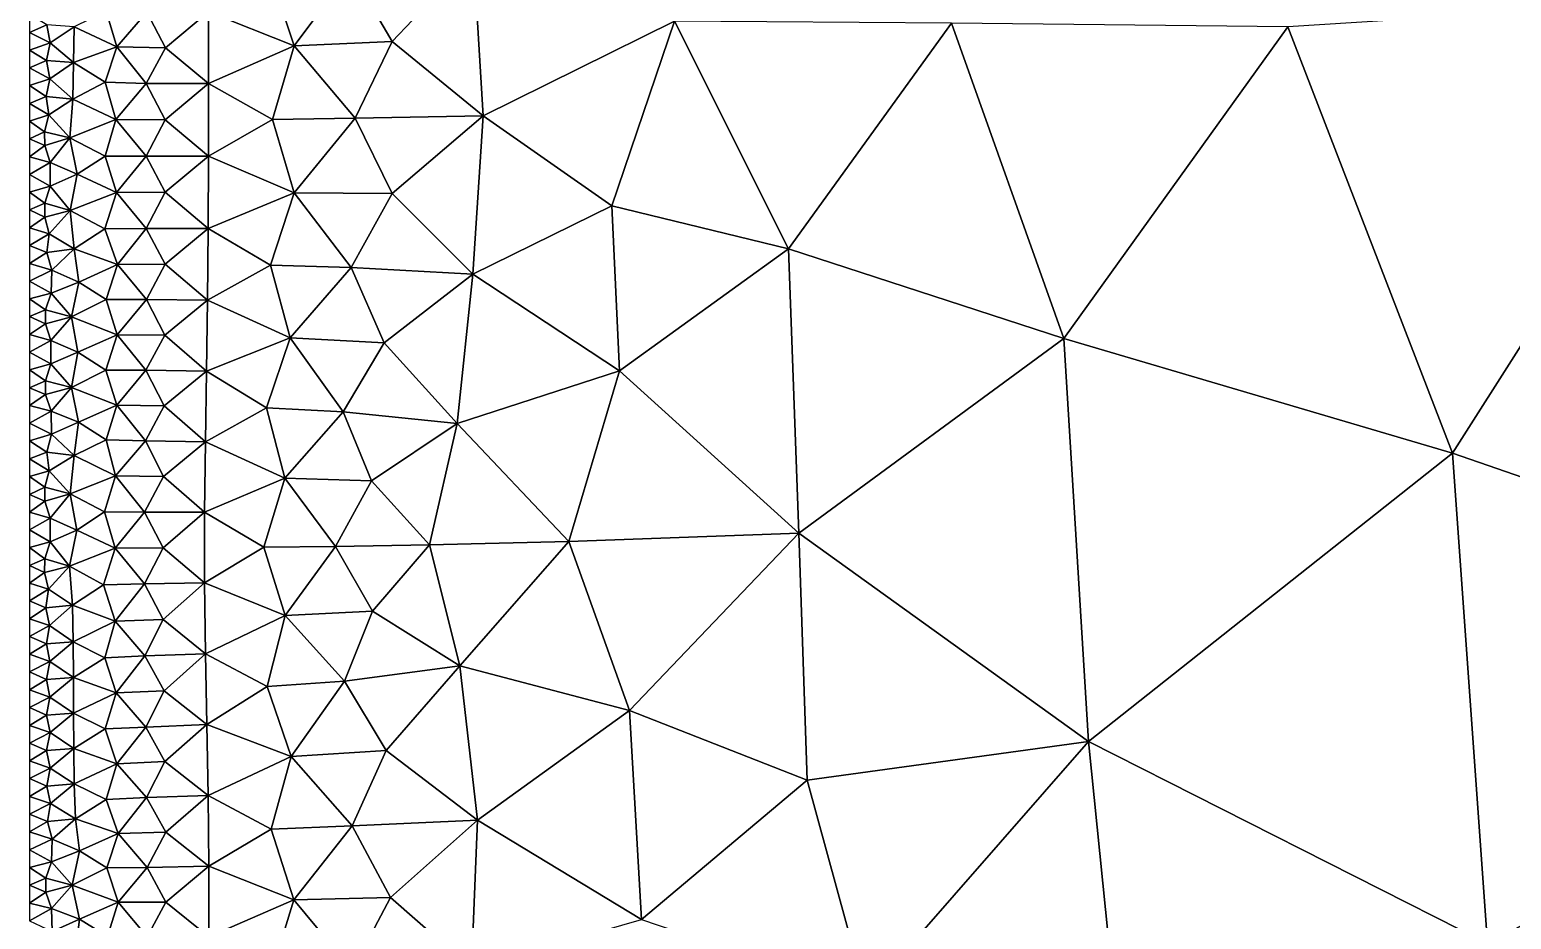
# Model space of a CAD drawing. Header units: metres. Extents: x 0 to 72, y -280 to 0.
# Drawn here: x 0.2 to 16.89, y -187.11 to -177.09 of the extents above; entities that cross this region are included whole.
import ezdxf

# ---------------------------------------------------------------- set-up
doc = ezdxf.new("R2010")
doc.units = ezdxf.units.M

msp = doc.modelspace()

# ---------------------------------------------------------------- linework, layer by layer
at = {"layer": 'layer', "color": 0}
for points in [[(3.81409, -176.416), (4.28489, -177.22), (5.20248, -176.255)], [(5.20248, -176.255), (4.28489, -177.22), (5.30991, -178.057)], [(5.20248, -176.255), (5.30991, -178.057), (7.46583, -176.991)], [(2.91233, -176.469), (3.17937, -177.27), (3.81409, -176.416)], [(3.81409, -176.416), (3.17937, -177.27), (4.28489, -177.22)], [(2.91233, -176.469), (2.21444, -176.888), (3.17937, -177.27)], [(16.2303, -181.858), (19.496, -176.728), (14.3755, -177.057)], [(22.81, -184.134), (19.496, -176.728), (16.2303, -181.858)], [(0.2, -176.918), (0.2, -177.118), (0.393395, -177.034)], [(1.06241, -176.878), (0.701836, -177.057), (1.18149, -177.28)], [(1.06241, -176.878), (1.18149, -177.28), (1.51897, -176.889)], [(1.51897, -176.889), (1.18149, -177.28), (1.72933, -177.292)], [(1.51897, -176.889), (1.72933, -177.292), (2.21444, -176.888)], [(2.21444, -176.888), (1.72933, -177.292), (2.21693, -177.696)], [(2.21444, -176.888), (2.21693, -177.696), (3.17937, -177.27)], [(0.393395, -177.034), (0.2, -177.118), (0.430196, -177.237)], [(0.2, -177.118), (0.2, -177.318), (0.430196, -177.237)], [(0.393395, -177.034), (0.430196, -177.237), (0.701836, -177.057)], [(0.701836, -177.057), (0.430196, -177.237), (0.695355, -177.458)], [(0.701836, -177.057), (0.695355, -177.458), (1.18149, -177.28)], [(7.46583, -176.991), (5.30991, -178.057), (6.75966, -179.072)], [(8.75015, -179.556), (7.46583, -176.991), (6.75966, -179.072)], [(8.75015, -179.556), (10.5877, -177.015), (7.46583, -176.991)], [(11.8507, -180.565), (10.5877, -177.015), (8.75015, -179.556)], [(11.8507, -180.565), (14.3755, -177.057), (10.5877, -177.015)], [(16.2303, -181.858), (14.3755, -177.057), (11.8507, -180.565)], [(0.430196, -177.237), (0.2, -177.318), (0.390457, -177.435)], [(0.430196, -177.237), (0.390457, -177.435), (0.695355, -177.458)], [(1.18149, -177.28), (0.695355, -177.458), (1.04944, -177.681)], [(1.18149, -177.28), (1.04944, -177.681), (1.51248, -177.693)], [(1.18149, -177.28), (1.51248, -177.693), (1.72933, -177.292)], [(3.17937, -177.27), (2.21693, -177.696), (2.93455, -178.099)], [(3.17937, -177.27), (2.93455, -178.099), (3.86613, -178.085)], [(3.17937, -177.27), (3.86613, -178.085), (4.28489, -177.22)], [(4.28489, -177.22), (3.86613, -178.085), (5.30991, -178.057)], [(0.2, -177.318), (0.2, -177.518), (0.390457, -177.435)], [(0.390457, -177.435), (0.2, -177.518), (0.426328, -177.64)], [(0.390457, -177.435), (0.426328, -177.64), (0.695355, -177.458)], [(1.72933, -177.292), (1.51248, -177.693), (2.21693, -177.696)], [(0.2, -177.518), (0.2, -177.718), (0.426328, -177.64)], [(0.695355, -177.458), (0.426328, -177.64), (0.685842, -177.869)], [(0.695355, -177.458), (0.685842, -177.869), (1.04944, -177.681)], [(0.426328, -177.64), (0.2, -177.718), (0.385792, -177.839)], [(0.2, -177.718), (0.2, -177.918), (0.385792, -177.839)], [(0.426328, -177.64), (0.385792, -177.839), (0.685842, -177.869)], [(1.04944, -177.681), (0.685842, -177.869), (1.17025, -178.098)], [(1.04944, -177.681), (1.17025, -178.098), (1.51248, -177.693)], [(1.51248, -177.693), (1.17025, -178.098), (1.72595, -178.104)], [(1.51248, -177.693), (1.72595, -178.104), (2.21693, -177.696)], [(2.21693, -177.696), (1.72595, -178.104), (2.21624, -178.513)], [(2.21693, -177.696), (2.21624, -178.513), (2.93455, -178.099)], [(0.385792, -177.839), (0.2, -177.918), (0.415889, -178.049)], [(0.2, -177.918), (0.2, -178.118), (0.415889, -178.049)], [(0.385792, -177.839), (0.415889, -178.049), (0.685842, -177.869)], [(0.685842, -177.869), (0.415889, -178.049), (0.654306, -178.308)], [(0.685842, -177.869), (0.654306, -178.308), (1.17025, -178.098)], [(0.415889, -178.049), (0.2, -178.118), (0.368536, -178.238)], [(0.2, -178.118), (0.2, -178.319), (0.368536, -178.238)], [(0.415889, -178.049), (0.368536, -178.238), (0.654306, -178.308)], [(1.17025, -178.098), (0.654306, -178.308), (1.05023, -178.512)], [(1.17025, -178.098), (1.05023, -178.512), (1.51153, -178.512)], [(1.17025, -178.098), (1.51153, -178.512), (1.72595, -178.104)], [(1.72595, -178.104), (1.51153, -178.512), (2.21624, -178.513)], [(2.93455, -178.099), (2.21624, -178.513), (3.17999, -178.924)], [(2.93455, -178.099), (3.17999, -178.924), (3.86613, -178.085)], [(3.86613, -178.085), (3.17999, -178.924), (4.28381, -178.934)], [(3.86613, -178.085), (4.28381, -178.934), (5.30991, -178.057)], [(5.30991, -178.057), (4.28381, -178.934), (5.19221, -179.841)], [(5.30991, -178.057), (5.19221, -179.841), (6.75966, -179.072)], [(0.368536, -178.238), (0.2, -178.319), (0.371246, -178.394)], [(0.368536, -178.238), (0.371246, -178.394), (0.654306, -178.308)], [(0.2, -178.319), (0.2, -178.519), (0.371246, -178.394)], [(0.371246, -178.394), (0.2, -178.519), (0.432425, -178.585)], [(0.371246, -178.394), (0.432425, -178.585), (0.654306, -178.308)], [(0.654306, -178.308), (0.432425, -178.585), (0.734853, -178.717)], [(0.654306, -178.308), (0.734853, -178.717), (1.05023, -178.512)], [(0.2, -178.519), (0.2, -178.719), (0.432425, -178.585)], [(0.432425, -178.585), (0.2, -178.719), (0.433179, -178.852)], [(0.432425, -178.585), (0.433179, -178.852), (0.734853, -178.717)], [(1.05023, -178.512), (0.734853, -178.717), (1.17797, -178.921)], [(1.05023, -178.512), (1.17797, -178.921), (1.51153, -178.512)], [(1.51153, -178.512), (1.17797, -178.921), (1.72701, -178.92)], [(1.51153, -178.512), (1.72701, -178.92), (2.21624, -178.513)], [(2.21624, -178.513), (1.72701, -178.92), (2.21293, -179.327)], [(2.21624, -178.513), (2.21293, -179.327), (3.17999, -178.924)], [(0.2, -178.719), (0.2, -178.919), (0.433179, -178.852)], [(0.734853, -178.717), (0.433179, -178.852), (0.658053, -179.126)], [(0.734853, -178.717), (0.658053, -179.126), (1.17797, -178.921)], [(0.433179, -178.852), (0.2, -178.919), (0.372548, -179.043)], [(0.2, -178.919), (0.2, -179.119), (0.372548, -179.043)], [(0.433179, -178.852), (0.372548, -179.043), (0.658053, -179.126)], [(1.17797, -178.921), (0.658053, -179.126), (1.04843, -179.332)], [(1.17797, -178.921), (1.04843, -179.332), (1.51408, -179.327)], [(1.17797, -178.921), (1.51408, -179.327), (1.72701, -178.92)], [(1.72701, -178.92), (1.51408, -179.327), (2.21293, -179.327)], [(3.17999, -178.924), (2.21293, -179.327), (2.91465, -179.741)], [(3.17999, -178.924), (2.91465, -179.741), (3.82227, -179.767)], [(3.17999, -178.924), (3.82227, -179.767), (4.28381, -178.934)], [(4.28381, -178.934), (3.82227, -179.767), (5.19221, -179.841)], [(0.372548, -179.043), (0.2, -179.119), (0.37046, -179.199)], [(0.2, -179.119), (0.2, -179.319), (0.37046, -179.199)], [(0.372548, -179.043), (0.37046, -179.199), (0.658053, -179.126)], [(6.75966, -179.072), (5.19221, -179.841), (6.84577, -180.932)], [(6.84577, -180.932), (8.75015, -179.556), (6.75966, -179.072)], [(0.37046, -179.199), (0.2, -179.319), (0.420953, -179.386)], [(0.37046, -179.199), (0.420953, -179.386), (0.658053, -179.126)], [(0.658053, -179.126), (0.420953, -179.386), (0.702043, -179.557)], [(0.658053, -179.126), (0.702043, -179.557), (1.04843, -179.332)], [(0.2, -179.319), (0.2, -179.52), (0.420953, -179.386)], [(0.420953, -179.386), (0.2, -179.52), (0.394466, -179.596)], [(0.420953, -179.386), (0.394466, -179.596), (0.702043, -179.557)], [(1.04843, -179.332), (0.702043, -179.557), (1.18927, -179.733)], [(1.04843, -179.332), (1.18927, -179.733), (1.51408, -179.327)], [(1.51408, -179.327), (1.18927, -179.733), (1.72802, -179.729)], [(1.51408, -179.327), (1.72802, -179.729), (2.21293, -179.327)], [(2.21293, -179.327), (1.72802, -179.729), (2.20485, -180.135)], [(2.21293, -179.327), (2.20485, -180.135), (2.91465, -179.741)], [(0.2, -179.52), (0.2, -179.72), (0.394466, -179.596)], [(0.394466, -179.596), (0.2, -179.72), (0.448698, -179.797)], [(0.394466, -179.596), (0.448698, -179.797), (0.702043, -179.557)], [(0.702043, -179.557), (0.448698, -179.797), (0.753162, -179.932)], [(0.702043, -179.557), (0.753162, -179.932), (1.18927, -179.733)], [(8.86528, -182.76), (8.75015, -179.556), (6.84577, -180.932)], [(11.8507, -180.565), (8.75015, -179.556), (8.86528, -182.76)], [(0.2, -179.72), (0.2, -179.92), (0.448698, -179.797)], [(1.18927, -179.733), (0.753162, -179.932), (1.06323, -180.128)], [(1.18927, -179.733), (1.06323, -180.128), (1.51578, -180.129)], [(1.18927, -179.733), (1.51578, -180.129), (1.72802, -179.729)], [(1.72802, -179.729), (1.51578, -180.129), (2.20485, -180.135)], [(2.91465, -179.741), (2.20485, -180.135), (3.13599, -180.56)], [(2.91465, -179.741), (3.13599, -180.56), (3.82227, -179.767)], [(3.82227, -179.767), (3.13599, -180.56), (4.19324, -180.614)], [(3.82227, -179.767), (4.19324, -180.614), (5.19221, -179.841)], [(0.448698, -179.797), (0.2, -179.92), (0.442312, -180.056)], [(0.2, -179.92), (0.2, -180.12), (0.442312, -180.056)], [(0.448698, -179.797), (0.442312, -180.056), (0.753162, -179.932)], [(0.753162, -179.932), (0.442312, -180.056), (0.673101, -180.324)], [(0.753162, -179.932), (0.673101, -180.324), (1.06323, -180.128)], [(5.19221, -179.841), (4.19324, -180.614), (5.01785, -181.525)], [(5.19221, -179.841), (5.01785, -181.525), (6.84577, -180.932)], [(0.442312, -180.056), (0.2, -180.12), (0.378761, -180.244)], [(0.2, -180.12), (0.2, -180.32), (0.378761, -180.244)], [(0.442312, -180.056), (0.378761, -180.244), (0.673101, -180.324)], [(0.378761, -180.244), (0.2, -180.32), (0.378255, -180.4)], [(0.378761, -180.244), (0.378255, -180.4), (0.673101, -180.324)], [(1.06323, -180.128), (0.673101, -180.324), (1.1844, -180.525)], [(1.06323, -180.128), (1.1844, -180.525), (1.51578, -180.129)], [(1.51578, -180.129), (1.1844, -180.525), (1.72317, -180.529)], [(1.51578, -180.129), (1.72317, -180.529), (2.20485, -180.135)], [(2.20485, -180.135), (1.72317, -180.529), (2.19393, -180.935)], [(2.20485, -180.135), (2.19393, -180.935), (3.13599, -180.56)], [(0.2, -180.32), (0.2, -180.52), (0.378255, -180.4)], [(0.378255, -180.4), (0.2, -180.52), (0.439214, -180.59)], [(0.378255, -180.4), (0.439214, -180.59), (0.673101, -180.324)], [(0.673101, -180.324), (0.439214, -180.59), (0.74467, -180.722)], [(0.673101, -180.324), (0.74467, -180.722), (1.1844, -180.525)], [(0.2, -180.52), (0.2, -180.721), (0.439214, -180.59)], [(0.439214, -180.59), (0.2, -180.721), (0.439059, -180.852)], [(0.439214, -180.59), (0.439059, -180.852), (0.74467, -180.722)], [(1.1844, -180.525), (0.74467, -180.722), (1.05933, -180.922)], [(1.1844, -180.525), (1.05933, -180.922), (1.51075, -180.925)], [(1.1844, -180.525), (1.51075, -180.925), (1.72317, -180.529)], [(1.72317, -180.529), (1.51075, -180.925), (2.19393, -180.935)], [(3.13599, -180.56), (2.19393, -180.935), (2.87023, -181.349)], [(3.13599, -180.56), (2.87023, -181.349), (3.73296, -181.391)], [(3.13599, -180.56), (3.73296, -181.391), (4.19324, -180.614)], [(4.19324, -180.614), (3.73296, -181.391), (5.01785, -181.525)], [(12.1309, -185.106), (11.8507, -180.565), (8.86528, -182.76)], [(12.1309, -185.106), (16.2303, -181.858), (11.8507, -180.565)], [(0.2, -180.721), (0.2, -180.921), (0.439059, -180.852)], [(0.74467, -180.722), (0.439059, -180.852), (0.672184, -181.119)], [(0.74467, -180.722), (0.672184, -181.119), (1.05933, -180.922)], [(0.439059, -180.852), (0.2, -180.921), (0.378013, -181.042)], [(0.2, -180.921), (0.2, -181.121), (0.378013, -181.042)], [(0.439059, -180.852), (0.378013, -181.042), (0.672184, -181.119)], [(1.05933, -180.922), (0.672184, -181.119), (1.18276, -181.318)], [(1.05933, -180.922), (1.18276, -181.318), (1.51075, -180.925)], [(1.51075, -180.925), (1.18276, -181.318), (1.71648, -181.325)], [(1.51075, -180.925), (1.71648, -181.325), (2.19393, -180.935)], [(2.19393, -180.935), (1.71648, -181.325), (2.18011, -181.73)], [(2.19393, -180.935), (2.18011, -181.73), (2.87023, -181.349)], [(6.84577, -180.932), (5.01785, -181.525), (6.27662, -182.854)], [(8.86528, -182.76), (6.84577, -180.932), (6.27662, -182.854)], [(0.378013, -181.042), (0.2, -181.121), (0.378458, -181.198)], [(0.2, -181.121), (0.2, -181.321), (0.378458, -181.198)], [(0.378013, -181.042), (0.378458, -181.198), (0.672184, -181.119)], [(0.378458, -181.198), (0.441753, -181.386), (0.672184, -181.119)], [(0.672184, -181.119), (0.441753, -181.386), (0.751527, -181.51)], [(0.672184, -181.119), (0.751527, -181.51), (1.18276, -181.318)], [(0.378458, -181.198), (0.2, -181.321), (0.441753, -181.386)], [(0.2, -181.321), (0.2, -181.521), (0.441753, -181.386)], [(0.441753, -181.386), (0.2, -181.521), (0.448005, -181.645)], [(0.441753, -181.386), (0.448005, -181.645), (0.751527, -181.51)], [(1.18276, -181.318), (0.751527, -181.51), (1.06235, -181.709)], [(1.18276, -181.318), (1.06235, -181.709), (1.50416, -181.719)], [(1.18276, -181.318), (1.50416, -181.719), (1.71648, -181.325)], [(1.71648, -181.325), (1.50416, -181.719), (2.18011, -181.73)], [(2.87023, -181.349), (2.18011, -181.73), (3.07474, -182.141)], [(2.87023, -181.349), (3.07474, -182.141), (3.73296, -181.391)], [(3.73296, -181.391), (3.07474, -182.141), (4.05187, -182.17)], [(3.73296, -181.391), (4.05187, -182.17), (5.01785, -181.525)], [(0.2, -181.521), (0.2, -181.721), (0.448005, -181.645)], [(0.751527, -181.51), (0.448005, -181.645), (0.700412, -181.885)], [(0.751527, -181.51), (0.700412, -181.885), (1.06235, -181.709)], [(5.01785, -181.525), (4.05187, -182.17), (4.70569, -182.892)], [(5.01785, -181.525), (4.70569, -182.892), (6.27662, -182.854)], [(0.448005, -181.645), (0.2, -181.721), (0.393833, -181.846)], [(0.2, -181.721), (0.2, -181.922), (0.393833, -181.846)], [(0.448005, -181.645), (0.393833, -181.846), (0.700412, -181.885)], [(1.06235, -181.709), (0.700412, -181.885), (1.16778, -182.113)], [(1.06235, -181.709), (1.16778, -182.113), (1.50416, -181.719)], [(1.50416, -181.719), (1.16778, -182.113), (1.7068, -182.121)], [(1.50416, -181.719), (1.7068, -182.121), (2.18011, -181.73)], [(2.18011, -181.73), (1.7068, -182.121), (2.17116, -182.524)], [(2.18011, -181.73), (2.17116, -182.524), (3.07474, -182.141)], [(0.393833, -181.846), (0.2, -181.922), (0.420021, -182.056)], [(0.2, -181.922), (0.2, -182.122), (0.420021, -182.056)], [(0.393833, -181.846), (0.420021, -182.056), (0.700412, -181.885)], [(0.700412, -181.885), (0.420021, -182.056), (0.655446, -182.316)], [(0.700412, -181.885), (0.655446, -182.316), (1.16778, -182.113)], [(16.6255, -187.383), (16.2303, -181.858), (12.1309, -185.106)], [(16.6255, -187.383), (22.81, -184.134), (16.2303, -181.858)], [(0.420021, -182.056), (0.2, -182.122), (0.369673, -182.243)], [(0.2, -182.122), (0.2, -182.322), (0.369673, -182.243)], [(0.420021, -182.056), (0.369673, -182.243), (0.655446, -182.316)], [(1.16778, -182.113), (0.655446, -182.316), (1.04465, -182.52)], [(1.16778, -182.113), (1.04465, -182.52), (1.49513, -182.521)], [(1.16778, -182.113), (1.49513, -182.521), (1.7068, -182.121)], [(1.7068, -182.121), (1.49513, -182.521), (2.17116, -182.524)], [(0.369673, -182.243), (0.2, -182.322), (0.371579, -182.399)], [(0.369673, -182.243), (0.371579, -182.399), (0.655446, -182.316)], [(3.07474, -182.141), (2.17116, -182.524), (2.83753, -182.916)], [(3.07474, -182.141), (2.83753, -182.916), (3.64536, -182.908)], [(3.07474, -182.141), (3.64536, -182.908), (4.05187, -182.17)], [(4.05187, -182.17), (3.64536, -182.908), (4.70569, -182.892)], [(0.2, -182.322), (0.2, -182.522), (0.371579, -182.399)], [(0.371579, -182.399), (0.2, -182.522), (0.431612, -182.59)], [(0.371579, -182.399), (0.431612, -182.59), (0.655446, -182.316)], [(0.655446, -182.316), (0.431612, -182.59), (0.730645, -182.724)], [(0.655446, -182.316), (0.730645, -182.724), (1.04465, -182.52)], [(0.2, -182.522), (0.2, -182.722), (0.431612, -182.59)], [(0.431612, -182.59), (0.2, -182.722), (0.430749, -182.856)], [(0.431612, -182.59), (0.430749, -182.856), (0.730645, -182.724)], [(1.04465, -182.52), (0.730645, -182.724), (1.16529, -182.927)], [(1.04465, -182.52), (1.16529, -182.927), (1.49513, -182.521)], [(1.49513, -182.521), (1.16529, -182.927), (1.7028, -182.924)], [(1.49513, -182.521), (1.7028, -182.924), (2.17116, -182.524)], [(2.17116, -182.524), (1.7028, -182.924), (2.17168, -183.319)], [(2.17116, -182.524), (2.17168, -183.319), (2.83753, -182.916)], [(0.2, -182.722), (0.2, -182.922), (0.430749, -182.856)], [(0.730645, -182.724), (0.430749, -182.856), (0.650288, -183.132)], [(0.730645, -182.724), (0.650288, -183.132), (1.16529, -182.927)], [(6.95654, -184.755), (8.86528, -182.76), (6.27662, -182.854)], [(8.96129, -185.543), (8.86528, -182.76), (6.95654, -184.755)], [(8.96129, -185.543), (12.1309, -185.106), (8.86528, -182.76)], [(0.430749, -182.856), (0.2, -182.922), (0.370064, -183.047)], [(0.2, -182.922), (0.2, -183.122), (0.370064, -183.047)], [(0.430749, -182.856), (0.370064, -183.047), (0.650288, -183.132)], [(1.16529, -182.927), (0.650288, -183.132), (1.03276, -183.342)], [(1.16529, -182.927), (1.03276, -183.342), (1.49253, -183.331)], [(1.16529, -182.927), (1.49253, -183.331), (1.7028, -182.924)], [(1.7028, -182.924), (1.49253, -183.331), (2.17168, -183.319)], [(2.83753, -182.916), (2.17168, -183.319), (3.07951, -183.688)], [(2.83753, -182.916), (3.07951, -183.688), (3.64536, -182.908)], [(3.64536, -182.908), (3.07951, -183.688), (4.06117, -183.638)], [(3.64536, -182.908), (4.06117, -183.638), (4.70569, -182.892)], [(4.70569, -182.892), (4.06117, -183.638), (5.04673, -184.255)], [(4.70569, -182.892), (5.04673, -184.255), (6.27662, -182.854)], [(6.27662, -182.854), (5.04673, -184.255), (6.95654, -184.755)], [(0.370064, -183.047), (0.2, -183.122), (0.367204, -183.203)], [(0.2, -183.122), (0.2, -183.323), (0.367204, -183.203)], [(0.370064, -183.047), (0.367204, -183.203), (0.650288, -183.132)], [(0.367204, -183.203), (0.414116, -183.392), (0.650288, -183.132)], [(0.650288, -183.132), (0.414116, -183.392), (0.681234, -183.571)], [(0.650288, -183.132), (0.681234, -183.571), (1.03276, -183.342)], [(0.367204, -183.203), (0.2, -183.323), (0.414116, -183.392)], [(0.2, -183.323), (0.2, -183.523), (0.414116, -183.392)], [(0.414116, -183.392), (0.2, -183.523), (0.384358, -183.602)], [(0.414116, -183.392), (0.384358, -183.602), (0.681234, -183.571)], [(1.03276, -183.342), (0.681234, -183.571), (1.16489, -183.751)], [(1.03276, -183.342), (1.16489, -183.751), (1.49253, -183.331)], [(1.49253, -183.331), (1.16489, -183.751), (1.70531, -183.731)], [(1.49253, -183.331), (1.70531, -183.731), (2.17168, -183.319)], [(2.17168, -183.319), (1.70531, -183.731), (2.18184, -184.117)], [(2.17168, -183.319), (2.18184, -184.117), (3.07951, -183.688)], [(0.2, -183.523), (0.2, -183.723), (0.384358, -183.602)], [(0.384358, -183.602), (0.2, -183.723), (0.42436, -183.801)], [(0.384358, -183.602), (0.42436, -183.801), (0.681234, -183.571)], [(0.681234, -183.571), (0.42436, -183.801), (0.690368, -183.982)], [(0.681234, -183.571), (0.690368, -183.982), (1.16489, -183.751)], [(0.2, -183.723), (0.2, -183.923), (0.42436, -183.801)], [(1.16489, -183.751), (0.690368, -183.982), (1.04576, -184.162)], [(1.16489, -183.751), (1.04576, -184.162), (1.49906, -184.141)], [(1.16489, -183.751), (1.49906, -184.141), (1.70531, -183.731)], [(1.70531, -183.731), (1.49906, -184.141), (2.18184, -184.117)], [(3.07951, -183.688), (2.18184, -184.117), (2.87793, -184.487)], [(3.07951, -183.688), (2.87793, -184.487), (3.74635, -184.428)], [(3.07951, -183.688), (3.74635, -184.428), (4.06117, -183.638)], [(4.06117, -183.638), (3.74635, -184.428), (5.04673, -184.255)], [(0.42436, -183.801), (0.2, -183.923), (0.388767, -184.006)], [(0.2, -183.923), (0.2, -184.123), (0.388767, -184.006)], [(0.42436, -183.801), (0.388767, -184.006), (0.690368, -183.982)], [(0.388767, -184.006), (0.2, -184.123), (0.427359, -184.204)], [(0.2, -184.123), (0.2, -184.323), (0.427359, -184.204)], [(0.388767, -184.006), (0.427359, -184.204), (0.690368, -183.982)], [(0.690368, -183.982), (0.427359, -184.204), (0.693712, -184.385)], [(0.690368, -183.982), (0.693712, -184.385), (1.04576, -184.162)], [(1.49906, -184.141), (1.7142, -184.534), (2.18184, -184.117)], [(2.18184, -184.117), (1.7142, -184.534), (2.19756, -184.915)], [(2.18184, -184.117), (2.19756, -184.915), (2.87793, -184.487)], [(20.2468, -191.017), (22.81, -184.134), (16.6255, -187.383)], [(0.427359, -184.204), (0.2, -184.323), (0.390191, -184.408)], [(0.427359, -184.204), (0.390191, -184.408), (0.693712, -184.385)], [(1.04576, -184.162), (0.693712, -184.385), (1.17315, -184.558)], [(1.04576, -184.162), (1.17315, -184.558), (1.49906, -184.141)], [(1.49906, -184.141), (1.17315, -184.558), (1.7142, -184.534)], [(3.74635, -184.428), (4.21703, -185.206), (5.04673, -184.255)], [(5.04673, -184.255), (4.21703, -185.206), (5.24481, -185.991)], [(5.04673, -184.255), (5.24481, -185.991), (6.95654, -184.755)], [(0.2, -184.323), (0.2, -184.524), (0.390191, -184.408)], [(0.390191, -184.408), (0.2, -184.524), (0.428538, -184.606)], [(0.390191, -184.408), (0.428538, -184.606), (0.693712, -184.385)], [(0.693712, -184.385), (0.428538, -184.606), (0.695571, -184.786)], [(0.693712, -184.385), (0.695571, -184.786), (1.17315, -184.558)], [(2.87793, -184.487), (3.14655, -185.274), (3.74635, -184.428)], [(3.74635, -184.428), (3.14655, -185.274), (4.21703, -185.206)], [(0.2, -184.524), (0.2, -184.724), (0.428538, -184.606)], [(0.428538, -184.606), (0.2, -184.724), (0.390912, -184.809)], [(0.428538, -184.606), (0.390912, -184.809), (0.695571, -184.786)], [(1.17315, -184.558), (0.695571, -184.786), (1.05177, -184.965)], [(1.17315, -184.558), (1.05177, -184.965), (1.5076, -184.943)], [(1.17315, -184.558), (1.5076, -184.943), (1.7142, -184.534)], [(1.7142, -184.534), (1.5076, -184.943), (2.19756, -184.915)], [(2.87793, -184.487), (2.19756, -184.915), (3.14655, -185.274)], [(0.2, -184.724), (0.2, -184.924), (0.390912, -184.809)], [(0.390912, -184.809), (0.429454, -185.006), (0.695571, -184.786)], [(0.695571, -184.786), (0.429454, -185.006), (0.697847, -185.186)], [(0.695571, -184.786), (0.697847, -185.186), (1.05177, -184.965)], [(7.0943, -187.11), (6.95654, -184.755), (5.24481, -185.991)], [(7.0943, -187.11), (8.96129, -185.543), (6.95654, -184.755)], [(0.390912, -184.809), (0.2, -184.924), (0.429454, -185.006)], [(0.2, -184.924), (0.2, -185.124), (0.429454, -185.006)], [(1.05177, -184.965), (0.697847, -185.186), (1.18076, -185.357)], [(1.05177, -184.965), (1.18076, -185.357), (1.5076, -184.943)], [(1.5076, -184.943), (1.18076, -185.357), (1.72399, -185.333)], [(1.5076, -184.943), (1.72399, -185.333), (2.19756, -184.915)], [(2.19756, -184.915), (1.72399, -185.333), (2.21033, -185.714)], [(2.19756, -184.915), (2.21033, -185.714), (3.14655, -185.274)], [(0.429454, -185.006), (0.2, -185.124), (0.391799, -185.209)], [(0.2, -185.124), (0.2, -185.324), (0.391799, -185.209)], [(0.429454, -185.006), (0.391799, -185.209), (0.697847, -185.186)], [(9.62406, -187.97), (12.1309, -185.106), (8.96129, -185.543)], [(12.5807, -189.559), (12.1309, -185.106), (9.62406, -187.97)], [(12.5807, -189.559), (16.6255, -187.383), (12.1309, -185.106)], [(0.391799, -185.209), (0.2, -185.324), (0.431054, -185.406)], [(0.391799, -185.209), (0.431054, -185.406), (0.697847, -185.186)], [(0.697847, -185.186), (0.431054, -185.406), (0.702524, -185.584)], [(0.697847, -185.186), (0.702524, -185.584), (1.18076, -185.357)], [(3.14655, -185.274), (2.21033, -185.714), (2.9214, -186.093)], [(3.14655, -185.274), (2.9214, -186.093), (3.83375, -186.057)], [(3.14655, -185.274), (3.83375, -186.057), (4.21703, -185.206)], [(4.21703, -185.206), (3.83375, -186.057), (5.24481, -185.991)], [(0.2, -185.324), (0.2, -185.524), (0.431054, -185.406)], [(0.431054, -185.406), (0.2, -185.524), (0.393853, -185.608)], [(0.431054, -185.406), (0.393853, -185.608), (0.702524, -185.584)], [(1.18076, -185.357), (0.702524, -185.584), (1.06285, -185.758)], [(1.18076, -185.357), (1.06285, -185.758), (1.51813, -185.738)], [(1.18076, -185.357), (1.51813, -185.738), (1.72399, -185.333)], [(1.72399, -185.333), (1.51813, -185.738), (2.21033, -185.714)], [(0.2, -185.524), (0.2, -185.725), (0.393853, -185.608)], [(0.393853, -185.608), (0.2, -185.725), (0.435513, -185.804)], [(0.393853, -185.608), (0.435513, -185.804), (0.702524, -185.584)], [(0.702524, -185.584), (0.435513, -185.804), (0.715875, -185.976)], [(0.702524, -185.584), (0.715875, -185.976), (1.06285, -185.758)], [(9.62406, -187.97), (8.96129, -185.543), (7.0943, -187.11)], [(0.2, -185.725), (0.2, -185.925), (0.435513, -185.804)], [(1.06285, -185.758), (0.715875, -185.976), (1.19772, -186.141)], [(1.06285, -185.758), (1.19772, -186.141), (1.51813, -185.738)], [(1.51813, -185.738), (1.19772, -186.141), (1.73399, -186.126)], [(1.51813, -185.738), (1.73399, -186.126), (2.21033, -185.714)], [(2.21033, -185.714), (1.73399, -186.126), (2.21837, -186.511)], [(2.21033, -185.714), (2.21837, -186.511), (2.9214, -186.093)], [(0.435513, -185.804), (0.2, -185.925), (0.400931, -186.006)], [(0.2, -185.925), (0.2, -186.125), (0.400931, -186.006)], [(0.435513, -185.804), (0.400931, -186.006), (0.715875, -185.976)], [(0.400931, -186.006), (0.2, -186.125), (0.453677, -186.205)], [(0.2, -186.125), (0.2, -186.325), (0.453677, -186.205)], [(0.400931, -186.006), (0.453677, -186.205), (0.715875, -185.976)], [(0.715875, -185.976), (0.453677, -186.205), (0.760159, -186.339)], [(0.715875, -185.976), (0.760159, -186.339), (1.19772, -186.141)], [(1.19772, -186.141), (1.52489, -186.524), (1.73399, -186.126)], [(1.73399, -186.126), (1.52489, -186.524), (2.21837, -186.511)], [(2.9214, -186.093), (2.21837, -186.511), (3.17607, -186.889)], [(2.9214, -186.093), (3.17607, -186.889), (3.83375, -186.057)], [(3.83375, -186.057), (3.17607, -186.889), (4.26445, -186.862)], [(3.83375, -186.057), (4.26445, -186.862), (5.24481, -185.991)], [(5.24481, -185.991), (4.26445, -186.862), (5.17853, -187.663)], [(5.24481, -185.991), (5.17853, -187.663), (7.0943, -187.11)], [(0.453677, -186.205), (0.2, -186.325), (0.445639, -186.461)], [(0.453677, -186.205), (0.445639, -186.461), (0.760159, -186.339)], [(1.19772, -186.141), (0.760159, -186.339), (1.07094, -186.529)], [(1.19772, -186.141), (1.07094, -186.529), (1.52489, -186.524)], [(0.2, -186.325), (0.2, -186.525), (0.445639, -186.461)], [(0.445639, -186.461), (0.2, -186.525), (0.381158, -186.647)], [(0.445639, -186.461), (0.381158, -186.647), (0.679683, -186.724)], [(0.760159, -186.339), (0.445639, -186.461), (0.679683, -186.724)], [(0.760159, -186.339), (0.679683, -186.724), (1.07094, -186.529)], [(0.2, -186.525), (0.2, -186.725), (0.381158, -186.647)], [(1.07094, -186.529), (0.679683, -186.724), (1.19563, -186.916)], [(1.07094, -186.529), (1.19563, -186.916), (1.52489, -186.524)], [(1.52489, -186.524), (1.19563, -186.916), (1.73624, -186.915)], [(1.52489, -186.524), (1.73624, -186.915), (2.21837, -186.511)], [(2.21837, -186.511), (1.73624, -186.915), (2.21969, -187.307)], [(2.21837, -186.511), (2.21969, -187.307), (3.17607, -186.889)], [(0.381158, -186.647), (0.2, -186.725), (0.381244, -186.802)], [(0.2, -186.725), (0.2, -186.926), (0.381244, -186.802)], [(0.381244, -186.802), (0.2, -186.926), (0.445811, -186.989)], [(0.381158, -186.647), (0.381244, -186.802), (0.679683, -186.724)], [(0.381244, -186.802), (0.445811, -186.989), (0.679683, -186.724)], [(0.679683, -186.724), (0.445811, -186.989), (0.760721, -187.109)], [(0.679683, -186.724), (0.760721, -187.109), (1.19563, -186.916)], [(0.2, -186.926), (0.2, -187.126), (0.445811, -186.989)], [(1.19563, -186.916), (0.760721, -187.109), (1.07624, -187.302)], [(1.19563, -186.916), (1.07624, -187.302), (1.52431, -187.308)], [(1.19563, -186.916), (1.52431, -187.308), (1.73624, -186.915)], [(1.73624, -186.915), (1.52431, -187.308), (2.21969, -187.307)], [(3.17607, -186.889), (2.21969, -187.307), (2.92865, -187.697)], [(3.17607, -186.889), (2.92865, -187.697), (3.83553, -187.68)], [(3.17607, -186.889), (3.83553, -187.68), (4.26445, -186.862)], [(4.26445, -186.862), (3.83553, -187.68), (5.17853, -187.663)], [(0.445811, -186.989), (0.2, -187.126), (0.453731, -187.245)], [(0.445811, -186.989), (0.453731, -187.245), (0.760721, -187.109)], [(0.760721, -187.109), (0.453731, -187.245), (0.71594, -187.474)], [(0.760721, -187.109), (0.71594, -187.474), (1.07624, -187.302)]]:
    msp.add_3dface(points, dxfattribs=at)

doc.saveas('drawing.dxf')
